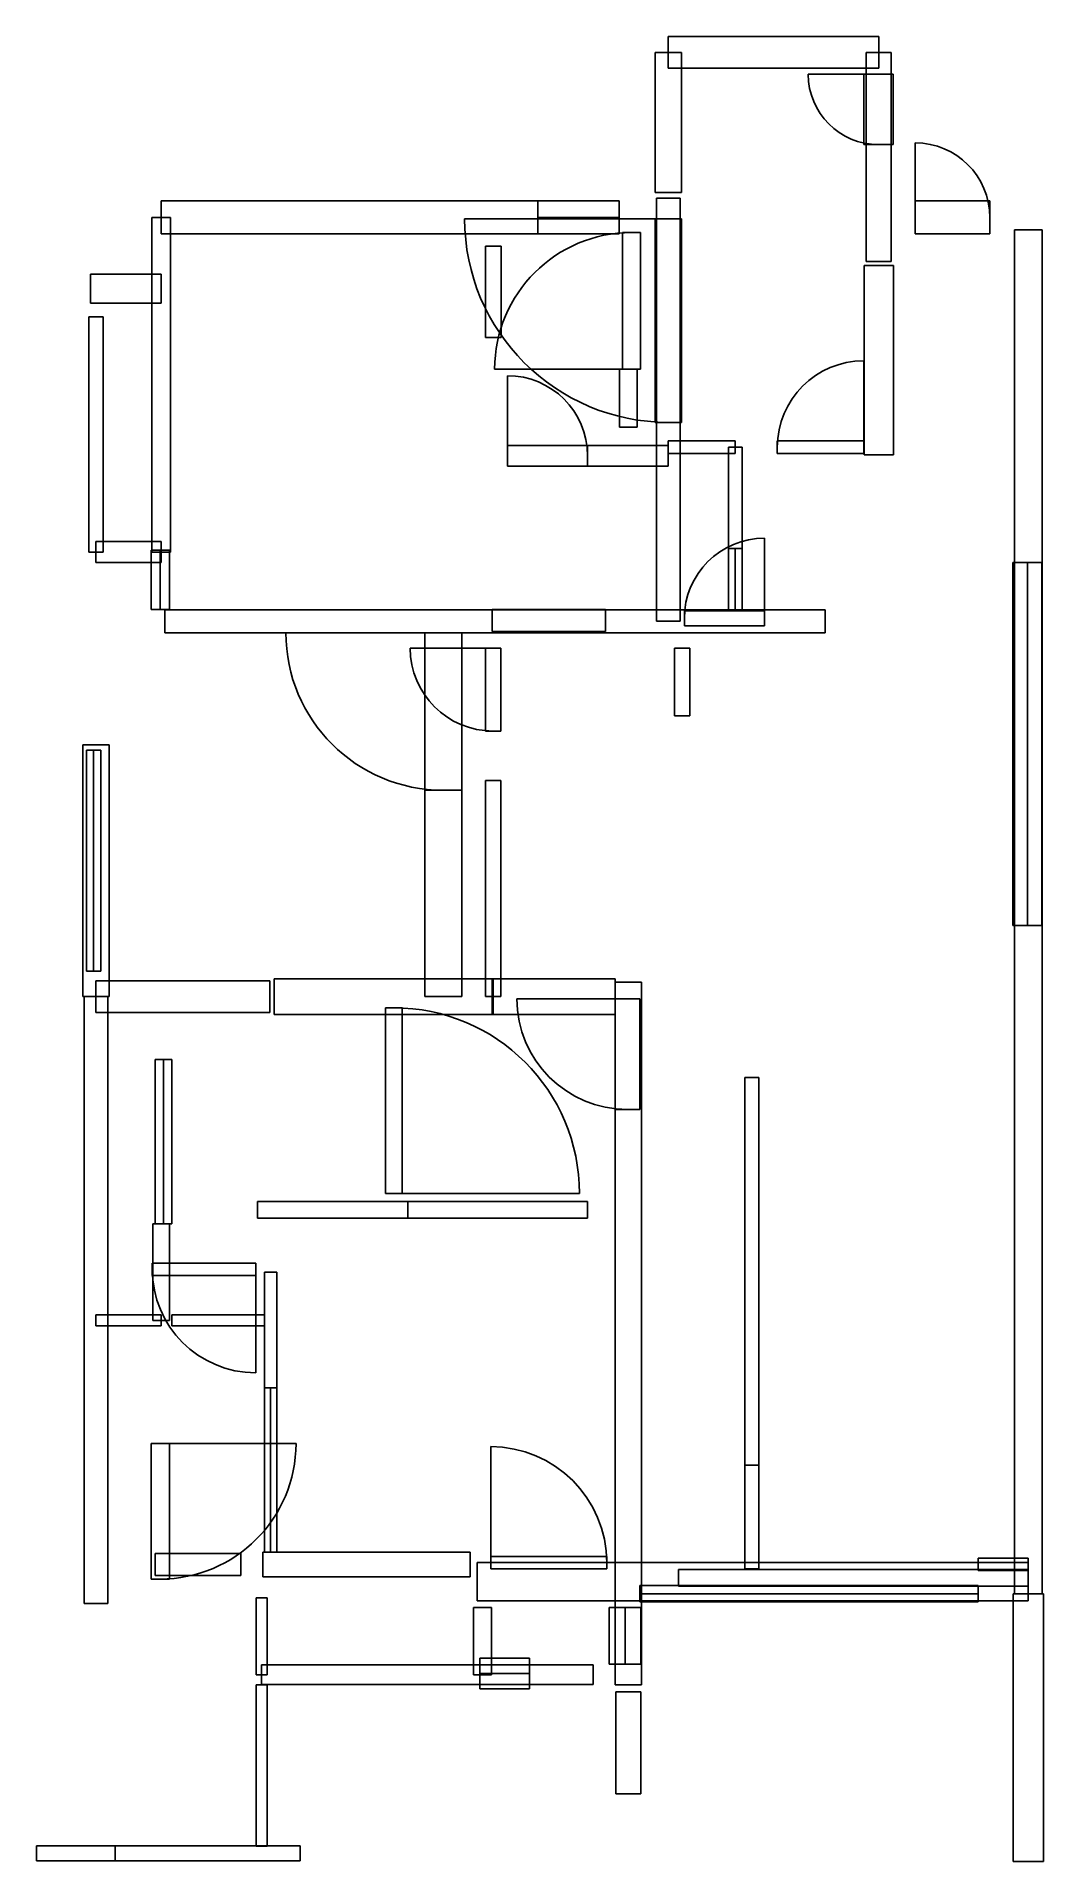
# Model space of a CAD drawing. Header units: millimetres. Extents: x 810 to 9129, y 2122 to 17205.
import ezdxf

# ---------------------------------------------------------------- set-up
doc = ezdxf.new("R2010")
doc.units = ezdxf.units.MM
for name, color, linetype in [('DOORS', 2, 'CONTINUOUS'), ('OPENINGS', 3, 'CONTINUOUS'), ('WALLS', 1, 'CONTINUOUS'), ('WINDOWS', 5, 'CONTINUOUS')]:
    doc.layers.add(name, color=color, linetype=linetype)

msp = doc.modelspace()

# ---------------------------------------------------------------- linework, layer by layer
at = {"layer": 'DOORS'}
for p, q in [((7766.76, 16892.78), (7185.32, 16892.78)), ((7646.05, 16892.78), (7646.05, 16311.34)), ((7887.47, 16892.78), (7646.05, 16892.78)), ((7887.47, 16311.34), (7887.47, 16892.78)), ((7646.05, 16311.34), (7887.47, 16311.34)), ((8069.79, 15710.06), (8069.79, 16325.62)), ((8069.79, 15846.96), (8685.35, 15846.96)), ((8069.79, 15573.15), (8069.79, 15846.96)), ((8685.35, 15846.96), (8685.35, 15573.15)), ((6029.6, 15698.24), (4347.04, 15698.24)), ((5921.22, 15698.24), (5921.22, 14015.68)), ((6137.99, 15698.24), (5921.22, 15698.24)), ((6137.99, 14015.68), (6137.99, 15698.24)), ((5650.34, 15584.56), (5650.34, 14455.08)), ((5798.76, 15584.56), (5650.34, 15584.56)), ((5798.76, 14455.08), (5798.76, 15584.56)), ((8685.35, 15573.15), (8069.79, 15573.15)), ((7643.96, 13810.47), (7643.96, 14524.39)), ((5724.55, 14455.08), (4595.07, 14455.08)), ((4700.47, 13739.69), (4700.47, 14401.4)), ((5650.34, 14455.08), (5798.76, 14455.08)), ((5921.22, 14015.68), (6137.99, 14015.68)), ((4700.47, 13825.69), (5362.18, 13825.69)), ((4700.47, 13653.69), (4700.47, 13825.69)), ((5362.18, 13825.69), (5362.18, 13653.69)), ((6930.04, 13861.81), (7643.96, 13861.81)), ((6930.04, 13759.13), (6930.04, 13861.81)), ((7643.96, 13759.13), (6930.04, 13759.13)), ((7643.96, 13861.81), (7643.96, 13759.13)), ((5362.18, 13653.69), (4700.47, 13653.69)), ((6825.74, 12395.77), (6825.74, 13059.29)), ((6162.22, 12458.52), (6825.74, 12458.52)), ((6162.22, 12333.02), (6162.22, 12458.52)), ((6825.74, 12458.52), (6825.74, 12333.02)), ((4171.17, 12275.98), (2870.55, 12275.98)), ((4018.85, 12275.98), (4018.85, 10975.36)), ((4323.48, 12275.98), (4018.85, 12275.98)), ((4323.48, 10975.36), (4323.48, 12275.98)), ((6825.74, 12333.02), (6162.22, 12333.02)), ((4582.92, 12150.48), (3897.11, 12150.48)), ((4519.57, 12150.48), (4519.57, 11464.67)), ((4646.27, 12150.48), (4519.57, 12150.48)), ((4646.27, 11464.67), (4646.27, 12150.48)), ((4519.57, 11464.67), (4646.27, 11464.67)), ((4018.85, 10975.36), (4323.48, 10975.36)), ((5693.04, 9251.08), (4778.72, 9251.08)), ((5590.36, 9251.08), (5590.36, 8336.76)), ((5795.72, 9251.08), (5590.36, 9251.08)), ((5795.72, 8336.76), (5795.72, 9251.08)), ((3692.81, 9177.51), (3692.81, 7643.27)), ((3829.72, 9177.51), (3692.81, 9177.51)), ((3829.72, 7643.27), (3829.72, 9177.51)), ((5590.36, 8336.76), (5795.72, 8336.76)), ((3692.81, 7643.27), (3829.72, 7643.27)), ((3761.27, 7643.27), (5295.51, 7643.27)), ((1766.5, 7066.68), (2620.82, 7066.68)), ((1766.5, 6964), (1766.5, 7066.68)), ((2620.82, 6964), (1766.5, 6964)), ((2620.82, 7066.68), (2620.82, 6964)), ((2620.82, 7015.34), (2620.82, 6161.02)), ((1755.93, 5577.4), (1755.93, 4456.44)), ((1909.88, 5577.4), (1755.93, 5577.4)), ((1832.9, 5577.4), (2953.86, 5577.4)), ((1909.88, 4456.44), (1909.88, 5577.4)), ((4562.2, 4592.08), (4562.2, 5550.56)), ((4562.2, 4643.42), (5520.68, 4643.42)), ((4562.2, 4540.74), (4562.2, 4643.42)), ((5520.68, 4540.74), (4562.2, 4540.74)), ((5520.68, 4643.42), (5520.68, 4540.74)), ((1755.93, 4456.44), (1909.88, 4456.44))]:
    msp.add_line(p, q, dxfattribs=at)
for centre, radius, start, end in [((7766.76, 16892.78), 581.44, 180, 270), ((8069.79, 15710.06), 615.56, 0, 90), ((6029.6, 15698.24), 1682.56, 180, 270), ((5724.55, 14455.08), 1129.48, 90, 180), ((7643.96, 13810.47), 713.92, 90, 180), ((4700.47, 13739.69), 661.72, 0, 90), ((6825.74, 12395.77), 663.52, 90, 180), ((4171.17, 12275.98), 1300.61, 180, 270), ((4582.92, 12150.48), 685.81, 180, 270), ((5693.04, 9251.08), 914.32, 180, 270), ((3761.27, 7643.27), 1534.24, 0, 90), ((2620.82, 7015.34), 854.32, 180, 270), ((1832.9, 5577.4), 1120.96, 270, 0), ((4562.2, 4592.08), 958.48, 0, 90)]:
    msp.add_arc(centre, radius, start, end, dxfattribs=at)
at = {"layer": 'OPENINGS'}
for p, q in [((4574.97, 12470.16), (5510.5, 12470.16)), ((4574.97, 12287.5), (4574.97, 12470.16)), ((5510.5, 12470.16), (5510.5, 12287.5)), ((5510.5, 12287.5), (4574.97, 12287.5)), ((4574.97, 9417.18), (5590.36, 9417.18)), ((4574.97, 9121.2), (4574.97, 9417.18)), ((5590.36, 9417.18), (5590.36, 9121.2)), ((5590.36, 9121.2), (4574.97, 9121.2)), ((2635.46, 7575.51), (3879.03, 7575.51)), ((2635.46, 7438.6), (2635.46, 7575.51)), ((3879.03, 7575.51), (3879.03, 7438.6)), ((3879.03, 7438.6), (2635.46, 7438.6)), ((1928.1, 6639.98), (2692.5, 6639.98)), ((1928.1, 6548.71), (1928.1, 6639.98)), ((2692.5, 6639.98), (2692.5, 6548.71)), ((2692.5, 6548.71), (1928.1, 6548.71)), ((6662.8, 5396.41), (6662.8, 4540.74)), ((6776.89, 5396.41), (6662.8, 5396.41)), ((6776.89, 4540.74), (6776.89, 5396.41)), ((6662.8, 4540.74), (6776.89, 4540.74)), ((2624.05, 3582.39), (2624.05, 2247.55)), ((2715.32, 3582.39), (2624.05, 3582.39)), ((2715.32, 2247.55), (2715.32, 3582.39)), ((810.03, 2252.41), (1460.34, 2252.41)), ((810.03, 2126.91), (810.03, 2252.41)), ((1460.34, 2126.91), (810.03, 2126.91)), ((1460.34, 2252.41), (1460.34, 2126.91)), ((2624.05, 2247.55), (2715.32, 2247.55))]:
    msp.add_line(p, q, dxfattribs=at)
at = {"layer": 'WALLS'}
for p, q in [((7768.22, 17204.62), (6029.6, 17204.62)), ((6029.6, 17204.62), (6029.6, 16942.22)), ((7768.22, 16942.22), (7768.22, 17204.62)), ((5921.22, 17073.42), (5921.22, 15915.42)), ((6137.99, 17073.42), (5921.22, 17073.42)), ((6137.99, 15915.42), (6137.99, 17073.42)), ((7665.54, 17073.42), (7665.54, 15344.97)), ((7870.9, 17073.42), (7665.54, 17073.42)), ((7870.9, 15344.97), (7870.9, 17073.42)), ((6029.6, 16942.22), (7768.22, 16942.22)), ((4951.46, 15846.96), (1839.04, 15846.96)), ((1839.04, 15846.96), (1839.04, 15573.15)), ((4951.46, 15573.15), (4951.46, 15846.96)), ((5921.22, 15915.42), (6137.99, 15915.42)), ((5932.63, 15869.78), (5932.63, 12371.34)), ((6126.58, 15869.78), (5932.63, 15869.78)), ((6126.58, 12371.34), (6126.58, 15869.78)), ((1762.06, 15710.06), (1762.06, 12944.11)), ((1916.01, 15710.06), (1762.06, 15710.06)), ((1916.01, 12944.11), (1916.01, 15710.06)), ((1839.04, 15573.15), (4951.46, 15573.15)), ((8889.7, 15607.38), (8889.7, 4335.38)), ((9117.89, 15607.38), (8889.7, 15607.38)), ((9117.89, 4335.38), (9117.89, 15607.38)), ((4519.21, 15470.47), (4519.21, 14717.48)), ((4647.54, 15470.47), (4519.21, 15470.47)), ((4647.54, 14717.48), (4647.54, 15470.47)), ((1839.04, 15239.09), (1254.98, 15239.09)), ((1254.98, 15239.09), (1254.98, 14999.97)), ((1839.04, 14999.97), (1839.04, 15239.09)), ((7647.51, 15310.74), (7647.51, 13747.73)), ((7888.93, 15310.74), (7647.51, 15310.74)), ((7665.54, 15344.97), (7870.9, 15344.97)), ((7888.93, 13747.73), (7888.93, 15310.74)), ((1254.98, 14999.97), (1839.04, 14999.97)), ((1241.89, 14888.62), (1241.89, 12944.11)), ((1360, 14888.62), (1241.89, 14888.62)), ((1360, 12944.11), (1360, 14888.62)), ((4519.21, 14717.48), (4647.54, 14717.48)), ((5625.26, 14455.08), (5625.26, 13975.9)), ((5773.67, 14455.08), (5625.26, 14455.08)), ((5773.67, 13975.9), (5773.67, 14455.08)), ((5625.26, 13975.9), (5773.67, 13975.9)), ((6029.6, 13825.69), (5362.18, 13825.69)), ((5362.18, 13825.69), (5362.18, 13653.69)), ((6582.94, 13861.81), (6029.6, 13861.81)), ((6029.6, 13861.81), (6029.6, 13759.13)), ((6029.6, 13653.69), (6029.6, 13825.69)), ((6029.6, 13759.13), (6582.94, 13759.13)), ((6525.89, 13810.47), (6525.89, 12971.92)), ((6639.98, 13810.47), (6525.89, 13810.47)), ((6582.94, 13759.13), (6582.94, 13861.81)), ((6639.98, 12971.92), (6639.98, 13810.47)), ((7647.51, 13747.73), (7888.93, 13747.73)), ((5362.18, 13653.69), (6029.6, 13653.69)), ((1839.04, 13030.62), (1300.94, 13030.62)), ((1300.94, 13030.62), (1300.94, 12857.6)), ((1839.04, 12857.6), (1839.04, 13030.62)), ((6525.89, 12971.92), (6639.98, 12971.92)), ((1241.89, 12944.11), (1360, 12944.11)), ((1300.94, 12857.6), (1839.04, 12857.6)), ((1762.06, 12944.11), (1916.01, 12944.11)), ((7324.51, 12467.59), (1871.06, 12467.59)), ((1871.06, 12467.59), (1871.06, 12275.09)), ((5932.63, 12371.34), (6126.58, 12371.34)), ((7324.51, 12275.09), (7324.51, 12467.59)), ((1871.06, 12275.09), (7324.51, 12275.09)), ((6080.94, 12150.48), (6080.94, 11591.44)), ((6206.44, 12150.48), (6080.94, 12150.48)), ((6206.44, 11591.44), (6206.44, 12150.48)), ((6080.94, 11591.44), (6206.44, 11591.44)), ((1192.56, 11351.86), (1192.56, 9269.44)), ((1409.33, 11351.86), (1192.56, 11351.86)), ((1409.33, 9269.44), (1409.33, 11351.86)), ((4520.02, 11055.22), (4520.02, 9269.44)), ((4646.73, 11055.22), (4520.02, 11055.22)), ((4646.73, 9269.44), (4646.73, 11055.22)), ((4018.85, 10975.36), (4018.85, 9269.44)), ((4323.48, 10975.36), (4018.85, 10975.36)), ((4323.48, 9269.44), (4323.48, 10975.36)), ((2738.14, 9400.64), (1300.94, 9400.64)), ((1300.94, 9400.64), (1300.94, 9138.24)), ((2738.14, 9138.24), (2738.14, 9400.64)), ((4583.37, 9417.43), (2772.36, 9417.43)), ((2772.36, 9417.43), (2772.36, 9121.45)), ((4583.37, 9121.45), (4583.37, 9417.43)), ((5589.35, 9389.53), (5589.35, 3582.39)), ((5809.59, 9389.53), (5589.35, 9389.53)), ((5809.59, 3582.39), (5809.59, 9389.53)), ((1192.56, 9269.44), (1409.33, 9269.44)), ((1203.97, 9269.44), (1203.97, 4255.52)), ((1397.92, 9269.44), (1203.97, 9269.44)), ((1397.92, 4255.52), (1397.92, 9269.44)), ((4018.85, 9269.44), (4323.48, 9269.44)), ((4520.02, 9269.44), (4646.73, 9269.44)), ((1300.94, 9138.24), (2738.14, 9138.24)), ((2772.36, 9121.45), (4583.37, 9121.45)), ((6662.8, 8602.31), (6662.8, 5396.41)), ((6776.89, 8602.31), (6662.8, 8602.31)), ((6776.89, 5396.41), (6776.89, 8602.31)), ((5362.18, 7575.51), (3879.03, 7575.51)), ((3879.03, 7575.51), (3879.03, 7438.6)), ((5362.18, 7438.6), (5362.18, 7575.51)), ((1770.58, 7392.97), (1770.58, 6594.34)), ((1907.49, 7392.97), (1770.58, 7392.97)), ((1907.49, 6594.34), (1907.49, 7392.97)), ((3879.03, 7438.6), (5362.18, 7438.6)), ((2692.5, 6993.66), (2692.5, 6035.31)), ((2795.18, 6993.66), (2692.5, 6993.66)), ((2795.18, 6035.31), (2795.18, 6993.66)), ((1839.04, 6639.98), (1300.94, 6639.98)), ((1300.94, 6639.98), (1300.94, 6548.71)), ((1839.04, 6548.71), (1839.04, 6639.98)), ((1300.94, 6548.71), (1839.04, 6548.71)), ((1770.58, 6594.34), (1907.49, 6594.34)), ((2692.5, 6035.31), (2795.18, 6035.31)), ((6662.8, 5396.41), (6776.89, 5396.41)), ((4392.43, 4679.76), (2681.09, 4679.76)), ((2681.09, 4679.76), (2681.09, 4474.4)), ((4392.43, 4474.4), (4392.43, 4679.76)), ((2498.55, 4667.26), (1791.2, 4667.26)), ((1791.2, 4667.26), (1791.2, 4486.9)), ((2498.55, 4486.9), (2498.55, 4667.26)), ((9003.79, 4592.8), (4449.47, 4592.8)), ((4449.47, 4592.8), (4449.47, 4275.8)), ((9003.79, 4535.43), (6115.17, 4535.43)), ((6115.17, 4535.43), (6115.17, 4398.52)), ((9003.79, 4628.42), (8590.9, 4628.42)), ((8590.9, 4628.42), (8590.9, 4525.74)), ((8590.9, 4525.74), (9003.79, 4525.74)), ((9003.79, 4525.74), (9003.79, 4628.42)), ((9003.79, 4275.8), (9003.79, 4592.8)), ((9003.79, 4398.52), (9003.79, 4535.43)), ((1791.2, 4486.9), (2498.55, 4486.9)), ((2681.09, 4474.4), (4392.43, 4474.4)), ((6115.17, 4398.52), (9003.79, 4398.52)), ((1203.97, 4255.52), (1397.92, 4255.52)), ((2624.05, 4301.16), (2624.05, 3665.23)), ((2715.32, 4301.16), (2624.05, 4301.16)), ((2715.32, 3665.23), (2715.32, 4301.16)), ((4449.47, 4275.8), (9003.79, 4275.8)), ((8878.29, 4335.38), (8878.29, 2122.06)), ((9129.3, 4335.38), (8878.29, 4335.38)), ((8889.7, 4335.38), (9117.89, 4335.38)), ((9129.3, 2122.06), (9129.3, 4335.38)), ((4420.95, 4221.29), (4420.95, 3665.23)), ((4569.63, 4221.29), (4420.95, 4221.29)), ((4569.63, 3665.23), (4569.63, 4221.29)), ((2624.05, 3665.23), (2715.32, 3665.23)), ((5407.82, 3746.89), (2669.68, 3746.89)), ((2669.68, 3746.89), (2669.68, 3583.58)), ((4420.95, 3665.23), (4569.63, 3665.23)), ((5407.82, 3583.58), (5407.82, 3746.89)), ((2669.68, 3583.58), (5407.82, 3583.58)), ((5589.35, 3582.39), (5809.59, 3582.39)), ((5596.79, 3525.35), (5596.79, 2681.09)), ((5802.15, 3525.35), (5596.79, 3525.35)), ((5802.15, 2681.09), (5802.15, 3525.35)), ((5596.79, 2681.09), (5802.15, 2681.09)), ((2989.13, 2252.41), (1460.34, 2252.41)), ((1460.34, 2252.41), (1460.34, 2126.91)), ((1460.34, 2126.91), (2989.13, 2126.91)), ((2989.13, 2126.91), (2989.13, 2252.41)), ((8878.29, 2122.06), (9129.3, 2122.06))]:
    msp.add_line(p, q, dxfattribs=at)
at = {"layer": 'WINDOWS'}
for p, q in [((4951.46, 15846.96), (5624.59, 15846.96)), ((4951.46, 15573.15), (4951.46, 15846.96)), ((5624.59, 15846.96), (5624.59, 15573.15)), ((4951.46, 15710.06), (5624.59, 15710.06)), ((5624.59, 15573.15), (4951.46, 15573.15)), ((6525.89, 12971.92), (6525.89, 12458.52)), ((6639.98, 12971.92), (6525.89, 12971.92)), ((6582.94, 12971.92), (6582.94, 12458.52)), ((6639.98, 12458.52), (6639.98, 12971.92)), ((1755.93, 12960.51), (1755.93, 12469.93)), ((1909.88, 12960.51), (1755.93, 12960.51)), ((1832.9, 12960.51), (1832.9, 12469.93)), ((1909.88, 12469.93), (1909.88, 12960.51)), ((8876.12, 12857.83), (8876.12, 9857.29)), ((9115.71, 12857.83), (8876.12, 12857.83)), ((8995.92, 12857.83), (8995.92, 9857.29)), ((9115.71, 9857.29), (9115.71, 12857.83)), ((1755.93, 12469.93), (1909.88, 12469.93)), ((6525.89, 12458.52), (6639.98, 12458.52)), ((1222.17, 11306.22), (1222.17, 9480.8)), ((1340.12, 11306.22), (1222.17, 11306.22)), ((1281.14, 11306.22), (1281.14, 9480.8)), ((1340.12, 9480.8), (1340.12, 11306.22)), ((8876.12, 9857.29), (9115.71, 9857.29)), ((1222.17, 9480.8), (1340.12, 9480.8)), ((1791.2, 8750.63), (1791.2, 7392.97)), ((1928.1, 8750.63), (1791.2, 8750.63)), ((1859.65, 8750.63), (1859.65, 7392.97)), ((1928.1, 7392.97), (1928.1, 8750.63)), ((1791.2, 7392.97), (1928.1, 7392.97)), ((2692.5, 6035.31), (2692.5, 4677.65)), ((2795.18, 6035.31), (2692.5, 6035.31)), ((2743.84, 6035.31), (2743.84, 4677.65)), ((2795.18, 4677.65), (2795.18, 6035.31)), ((2692.5, 4677.65), (2795.18, 4677.65)), ((5795.72, 4403.84), (8590.9, 4403.84)), ((5795.72, 4266.93), (5795.72, 4403.84)), ((8590.9, 4403.84), (8590.9, 4266.93)), ((5795.72, 4335.38), (8590.9, 4335.38)), ((8590.9, 4266.93), (5795.72, 4266.93)), ((5541, 4221.29), (5541, 3753.53)), ((5804, 4221.29), (5541, 4221.29)), ((5672.5, 4221.29), (5672.5, 3753.53)), ((5804, 3753.53), (5804, 4221.29)), ((4472.29, 3803.23), (4883.01, 3803.23)), ((4472.29, 3548.07), (4472.29, 3803.23)), ((4883.01, 3803.23), (4883.01, 3548.07)), ((4472.29, 3675.65), (4883.01, 3675.65)), ((5541, 3753.53), (5804, 3753.53)), ((4883.01, 3548.07), (4472.29, 3548.07))]:
    msp.add_line(p, q, dxfattribs=at)

doc.saveas('drawing.dxf')
